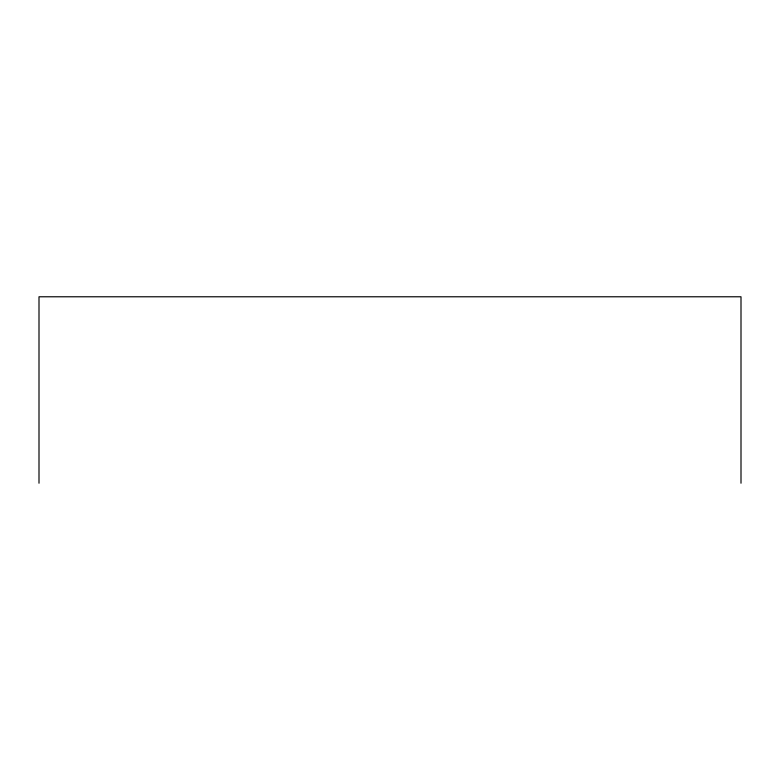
<?xml version="1.0" encoding="UTF-8"?>
<svg xmlns="http://www.w3.org/2000/svg" width="780" height="780" viewBox="0 0 780 780"><rect width="100%" height="100%" fill="white"/><g stroke="black" fill="none" stroke-linecap="round" stroke-linejoin="round"><path stroke-width="1.17" d="M741 483.22L741 296.78L39 296.78L39 483.22"/></g></svg>
